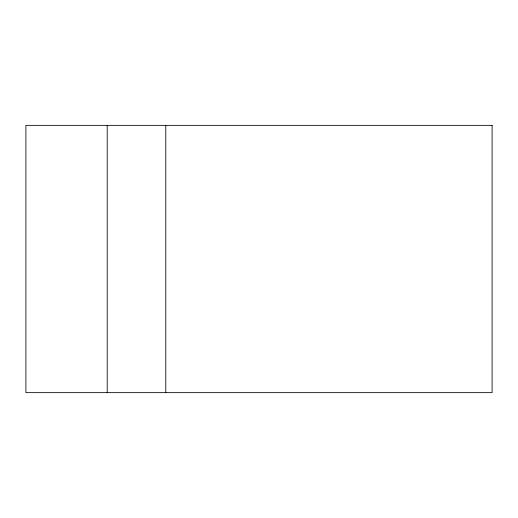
<?xml version="1.0" encoding="UTF-8"?>
<svg xmlns="http://www.w3.org/2000/svg" width="518" height="518" viewBox="0 0 518 518"><rect width="100%" height="100%" fill="white"/><g stroke="black" fill="none" stroke-linecap="round" stroke-linejoin="round"><path stroke-width="0.78" d="M165.779 125.356L165.779 392.644M107.2 125.356L107.2 392.644M492.1 125.356L25.9 125.356L25.9 392.644L492.1 392.644L492.1 125.356"/></g></svg>
